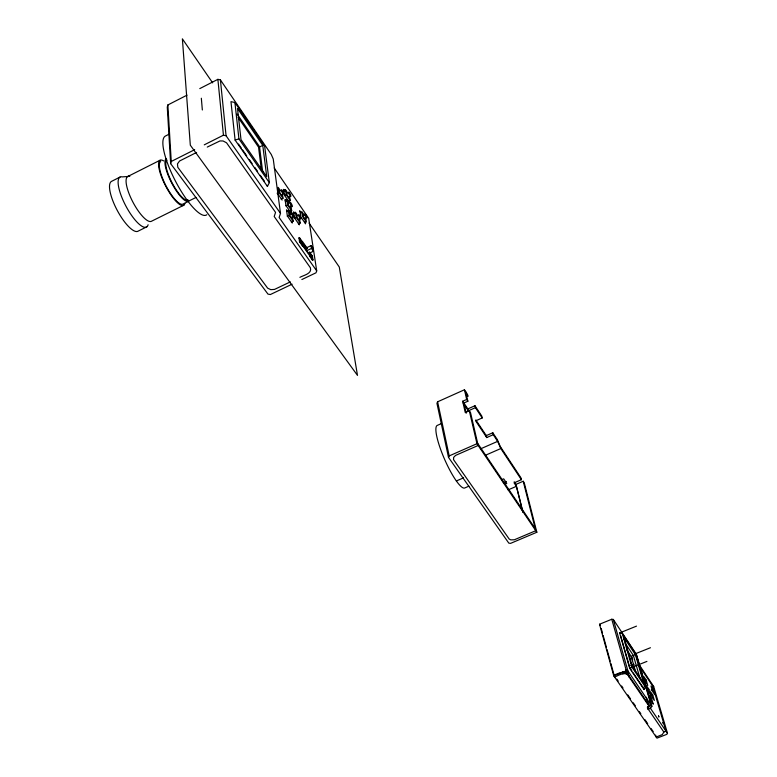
<?xml version="1.0" encoding="UTF-8"?>
<svg xmlns="http://www.w3.org/2000/svg" width="777" height="777" viewBox="0 0 777 777"><rect width="100%" height="100%" fill="white"/><g stroke="black" fill="none" stroke-linecap="round" stroke-linejoin="round"><path stroke-width="1.17" d="M187.014 95.153L167.851 104.963L167.278 107.1L170.639 163.636L267.978 294.114L270.347 294.541L292.084 284.188M170.639 163.636L171.251 161.461L167.851 104.963M199.786 88.607L217.881 79.341L220.415 79.905L271.26 154.448L273.242 158.984L280.507 213.403L279.118 217.463L316.705 270.901L315.996 272.805L301.865 279.535M466.064 393.492L467.968 396.377L467.511 394.434L464.442 389.772L437.606 401.806L436.936 403.263L448.494 457.371L508.809 543.133L510.596 543.366L536.839 532.255L524.252 482.828L523.212 481.254L515.918 484.401L514.18 481.798M448.494 457.371L449.203 455.914L437.606 401.806M267.443 186.431L269.337 182.634L264.636 146.066L234.916 102.525L230.963 101.641L235.101 140.074L267.443 186.431L267.307 185.363M644.016 689.452L645.386 687.082L635.732 653.884L622.358 633.673L619.628 632.944L629.71 668.269L644.016 689.452L643.356 687.189M653.01 687.548L653.69 686.557L638.791 664.141M653.69 686.557L667.501 733.371L666.792 734.352L656.973 738.15L613.762 675.825L599.533 624.232L611.771 619.259L613.306 619.444L636.285 654.185L651.903 706.312L650.475 708.352L648.261 709.216L647.358 707.148M622.358 633.673L631.934 667.093L629.71 668.269L646.92 661.412M169.318 134.062L165.384 136.062A44.493 11.772 62.6 0 0 175.923 182.003A44.493 11.772 62.6 0 0 206.808 214.753M119.998 177.098L111.451 181.41A28.225 8.557 62 0 0 117.502 210.868A28.225 8.557 62 0 0 138.287 231.06L146.795 226.845M127.729 176.534L160.004 160.266M171.251 161.461L194.677 149.67M204.264 144.843L223.436 135.188L226.068 135.752L280.507 213.403M196.61 152.438L179.574 161.004L177.467 163.889L177.797 167.278L267.647 288.16L270.794 289.656L274.534 289.413L290.326 281.896M207.265 147.076L219.978 140.938L223.077 140.977L226.554 142.803L275.563 212.412L274.184 216.482L310.392 267.774C312.354 273.795 303.321 275.32 299.883 277.34M258.78 147.358L262.762 145.377L237.5 108.43L240.996 139.617L266.744 176.729L262.762 145.377M188.044 201.398L196.037 197.426M183.809 205.215L151.69 221.144A25.32 7.44 62.1 0 1 131.808 199.942A25.32 7.44 62.1 0 1 129.817 176.35L122.358 176.884A28.263 8.411 62.1 0 0 126.136 206.517A28.263 8.411 62.1 0 0 148.116 224.747M277.098 193.22L278.875 192.346L278.205 187.393L280.254 190.355M283.76 190.686L285.509 189.821L287.519 192.745M284.44 195.581L286.189 194.716L285.509 189.821M281.206 199.145L282.983 198.281L282.44 194.308M285.169 200.864L286.927 200L288.947 202.923M287.587 201.835L290.219 200.553L289.666 196.639M285.849 205.827L287.616 204.963L286.927 200M286.596 211.208L288.364 210.344L291.074 214.238M289.899 211.665L291.666 210.8L290.967 205.837M287.286 216.249L289.073 215.384L288.364 210.344M293.716 213.199L295.464 212.344L297.455 215.219M294.425 218.172L296.183 217.317L295.464 212.344M291.365 222.086L293.143 221.222L292.57 217.191M298.417 223.912L300.165 223.067L299.582 219.085M299.495 237.675L300.048 241.53L303.04 245.785L302.525 246.027L299.543 241.773L298.99 237.927L299.495 237.675L302.476 241.929M299.543 241.773L300.048 241.53M306.352 247.873L311.072 245.6L313.014 248.397L313.442 251.224L308.722 253.487L304.225 247.076L303.817 244.25L306.352 247.873L306.769 250.699L311.499 248.426L311.072 245.6M312.403 256.109L312.985 259.965L312.471 260.208L311.898 256.352L312.403 256.109L309.469 251.933M523.212 481.254L535.78 530.701L514.393 539.762L510.8 539.879L509.197 539.053L453.525 459.625L453.661 457.381L455.584 455.4L478.166 445.474L470.512 412.568L469.318 410.78L465.277 412.587L462.674 401.253L466.686 399.456L464.442 389.772M465.617 391.559L467.871 401.243L463.859 403.03L466.21 413.228M474.961 405.73L475.417 407.663L468.317 410.829L467.861 408.896L474.961 405.73L481.75 416.016L482.206 417.948L475.631 420.872L486.742 437.558L493.259 434.693L492.793 432.76L486.285 435.625L486.742 437.558M441.453 423.562L437.422 425.349A34.169 6.915 66.3 0 0 444.59 459.304A34.169 6.915 66.3 0 0 464.831 487.937L468.871 486.179M449.203 455.914L476.971 443.696L469.318 410.78M508.109 489.898L516.452 486.305L515.967 484.372L522.834 511.994M480.38 448.941L497.659 441.355L497.193 439.432L492.793 432.76M485.674 455.167L500.806 448.543L521.406 479.7L514.083 482.867L516.394 486.324M456.371 480.963L463.539 477.845M501.68 479.72L503.69 478.846L506.759 483.391L504.749 484.265M503.273 482.77L506.283 481.468M619.628 632.944L636.499 626.126M634.955 653.923L650.446 647.727M626.505 649.349L631.206 656.39L635.411 654.7L643.686 683.197L632.274 666.219L624.057 637.567L635.411 654.7M629.244 659.061L632.507 657.75M630.798 665.549L634.061 664.248M614.073 675.096L620.172 672.668M613.762 675.825L626.359 670.804L627.933 670.969L651.903 706.312M655.652 735.12L656.206 737.043L662.325 734.576L663.84 732.041L647.464 708.051L648.892 706.011L629.098 676.971C626.786 670.114 618.424 675.524 614.617 677.058L610.858 663.451M644.046 680.943L646.192 680.089L647.756 685.431L645.522 682.089L643.958 676.738L646.192 680.089M651.048 690.161L653.185 689.325L654.749 694.628L652.554 691.355L650.99 686.033L653.185 689.325M650.611 695.91L652.767 695.065L654.351 700.446L652.126 697.154L650.553 691.763L652.767 695.065M663.84 732.041L666.015 731.196L652.214 684.343M235.101 140.074L238.927 138.869L269.337 182.634M300.922 241.841L300.388 241.569M648.329 704.079L626.728 672.348L623.533 671.61L624.077 673.562M310.421 255.39L311.179 256.701M300.427 241.045L300.825 241.55M310.936 257.012L310.557 256.332M623.552 638.344L623.902 639.063M307.488 248.689L302.399 241.414L303.108 246.299L310.13 256.303L309.615 252.894M298.99 237.927L300.777 240.472M309.557 253.011L311.898 256.352M312.985 259.965L310.052 255.788L309.547 256.031L312.471 260.208M311.499 248.426L313.442 251.224M238.51 144.066L241.229 147.97M242.589 149.912L246.678 155.769M249.398 159.673L252.117 163.578M254.837 167.482L257.566 171.387M260.285 175.291L264.365 181.148M277.777 193.803L282.138 200.087M287.743 211.626L286.509 209.858L287.354 215.957L292.288 223.028L292.006 220.989M289.073 215.384L293.143 221.222M286.315 201.292L285.091 199.524L285.917 205.536L290.821 212.597L290.54 210.586M294.842 213.607L293.638 211.868L294.493 217.881L299.33 224.844L299.038 222.834M616.821 679.059L618.191 681.04M621.619 685.994L622.989 687.966M627.787 694.9L630.535 698.863M633.274 702.816L635.333 705.788M639.452 711.732L640.821 713.713M644.939 719.648L647.678 723.61M651.107 728.564L653.166 731.536M278.875 192.346L282.983 198.281M287.616 204.963L291.666 210.8M296.183 217.317L300.165 223.067M300.446 212.17L299.563 210.878M286.189 194.716L290.219 200.553M289.374 202.331L284.499 195.28L283.683 189.355L284.897 191.113M304.361 215.297L301.767 211.529L302.496 216.414L306.4 222.076L305.808 218.162M212.645 82.857L182.381 38.85L190.316 145.192L357.488 375.388L339.287 267.035L309.091 223.116M301.146 212.772L299.961 211.053L300.835 216.977L305.565 223.825L305.206 221.455M237.14 114.044L259.518 146.668L262.723 172.329M274.213 167.978L308.683 218.259L316.705 270.901M238.189 117.512L258.547 147.154L261.295 169.318M667.501 733.371L650.475 708.352L649.465 704.856M631.876 670.92L629.846 667.919L620.638 635.654M633.216 672.911L643.337 687.898M477.69 443.414L535.266 528.671M599.533 624.232L600.378 625.495M476.971 443.696L536.839 532.255M631.934 667.093L645.386 687.082M475.835 419.93L486.285 435.625M639.995 666.996L652.758 686.178M462.674 401.253L467.861 408.896M463.315 403.331L468.317 410.829M625.359 643.424L633.391 655.506L639.986 678.302M497.193 439.432L500.33 446.61L520.911 477.777L521.406 479.7M466.686 399.456L467.871 401.243M475.417 407.663L482.206 417.948M493.259 434.693L497.659 441.355L500.806 448.543L500.33 446.61M311.033 256.128C312.966 258.488 309.644 252.535 311.101 256.468M310.664 256.624L310.382 255.915M301.107 241.968C303.059 244.512 299.883 238.413 301.087 242.065M630.545 662.509L630.827 663.199M611.771 619.259L626.874 672.561L629.098 676.971L627.224 670.366M623.746 639.131L623.523 638.568M632.429 659.236L632.682 660.032L632.284 659.323M643.414 681.808L643.084 681.215L643.201 681.759M300.456 241.754L300.243 241.249M644.92 683.352L646.493 688.752M636.285 654.185L651.107 705.137L648.892 706.011L646.338 697.212M647.707 707.284L648.261 709.216L647.717 706.905M631.206 656.39L635.8 672.348M613.306 619.444L627.933 670.969M627.428 674.514L626.068 670.017L626.728 672.348M625.728 669.774L626.942 674.057M625.903 671.862L626.456 673.824M625.378 671.707L625.932 673.659M624.795 671.61L625.349 673.562M624.174 671.571L624.727 673.533M623.416 673.659L622.863 671.707L622.212 671.862L622.756 673.824M601.213 628.515L602.505 633.177M603.146 635.508L606.361 647.154M607.002 649.475L610.217 661.12M515.918 484.401L522.863 511.985M485.722 434.79L486.188 436.723M626.874 672.561L627.282 674.3M310.596 255.478L310.703 256.157M302.243 244.104L302.525 246.027M300.68 241.326L300.777 242.006M234.916 102.525L238.927 138.869M220.415 79.905L226.068 135.752M217.881 79.341L223.436 135.188M201.34 98.242L202.341 109.984M291.822 217.016A2.438 0.544 63.9 0 1 291.249 217.599A2.438 0.544 63.9 0 1 289.685 214.549A2.438 0.544 63.9 0 1 290.258 213.966M289.005 196.853A2.409 0.534 63.8 0 1 288.257 196.853A2.409 0.534 63.8 0 1 286.849 194.104A2.409 0.534 63.8 0 1 287.121 193.152M305.099 217.997A2.36 0.515 64.1 0 1 304.662 218.658A2.36 0.515 64.1 0 1 303.166 215.919A2.36 0.515 64.1 0 1 303.351 214.782M290.452 207.061A2.418 0.534 63.9 0 1 289.695 207.09A2.418 0.534 63.9 0 1 288.277 204.322A2.418 0.534 63.9 0 1 288.549 203.341M281.769 194.522A2.448 0.544 63.8 0 1 280.885 194.396A2.448 0.544 63.8 0 1 279.477 191.414A2.448 0.544 63.8 0 1 280.108 191.035M298.854 218.92A2.399 0.534 64 0 1 298.31 219.502A2.399 0.534 64 0 1 296.775 216.492A2.399 0.534 64 0 1 297.319 215.919M188.015 199.815A22.475 6.07 62.5 0 1 172.339 183.304A22.475 6.07 62.5 0 1 167.026 160.101M160.674 161.529A24.019 6.575 62.5 0 0 166.288 186.373A24.019 6.575 62.5 0 0 183.149 203.972L188.743 201.194A24.038 6.488 62.5 0 1 171.97 183.527A24.038 6.488 62.5 0 1 166.288 158.702M184.877 203.409A25.447 6.964 62.5 0 1 164.918 184.576A25.447 6.964 62.5 0 1 163.665 160.917M663.014 722.639L663.461 723.737L663.034 722.629M658.478 715.957L658.935 717.054L658.527 715.967M653.175 703.972L650.932 700.65L649.339 695.201L651.582 698.523L653.175 703.972M648.882 689.267L646.649 685.936L648.222 691.336L650.456 694.667L648.882 689.267M291.589 213.626A2.438 0.544 64 0 0 293.619 217.055A2.438 0.544 64 0 0 292.754 213.898A2.438 0.544 64 0 0 291.589 213.626M288.685 193.026A2.409 0.524 63.8 0 0 290.685 196.435A2.409 0.524 63.8 0 0 289.84 193.356A2.409 0.524 63.8 0 0 288.685 193.026M304.914 214.705A2.36 0.515 64.1 0 0 306.866 218.036A2.36 0.515 64.1 0 0 306.012 214.976A2.36 0.515 64.1 0 0 304.914 214.705M290.122 203.244A2.418 0.534 63.9 0 0 292.142 206.663A2.418 0.534 63.9 0 0 291.288 203.545A2.418 0.534 63.9 0 0 290.122 203.244M281.41 190.637A2.448 0.544 63.8 0 0 283.459 194.104A2.448 0.544 63.8 0 0 282.605 190.977A2.448 0.544 63.8 0 0 281.41 190.637M298.65 215.579A2.399 0.524 64 0 0 300.641 218.959A2.399 0.524 64 0 0 299.776 215.851A2.399 0.524 64 0 0 298.65 215.579"/></g></svg>
